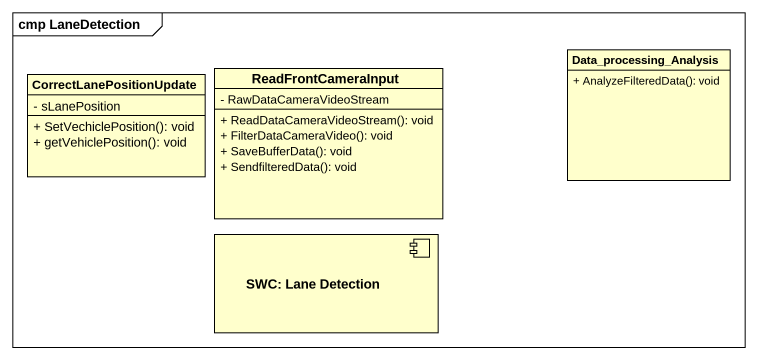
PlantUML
@startuml
mainframe cmp LaneDetection
allowmixing
hide circle
hide empty members
skinparam classAttributeIconSize 0
class CorrectLanePositionUpdate {
  - sLanePosition
  + SetVechiclePosition(): void
  + getVehiclePosition(): void
}
class ReadFrontCameraInput {
  - RawDataCameraVideoStream
  + ReadDataCameraVideoStream(): void
  + FilterDataCameraVideo(): void
  + SaveBufferData(): void
  + SendfilteredData(): void
}
class Data_processing_Analysis {
  + AnalyzeFilteredData(): void
}
component "SWC: Lane Detection" as SWC_Lane_Detection
@enduml
